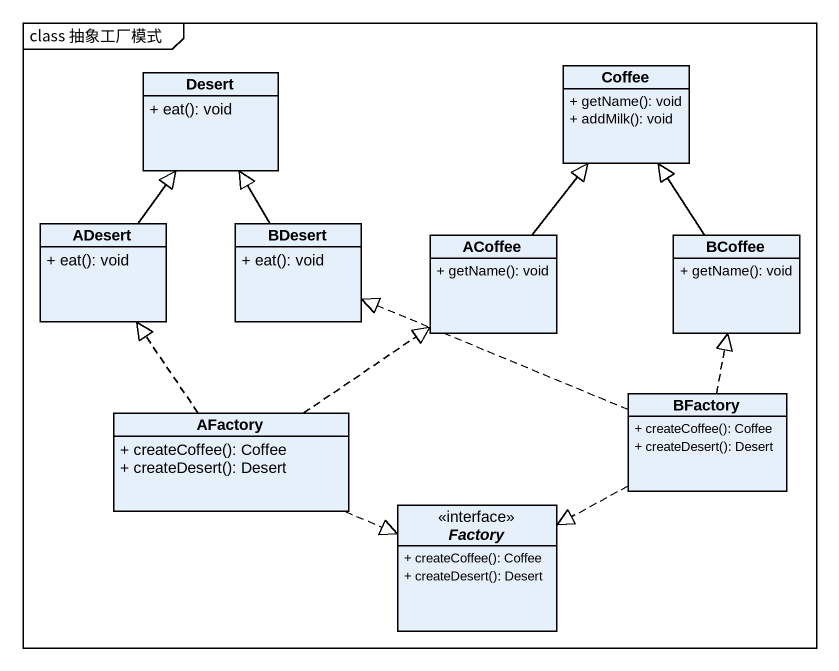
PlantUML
@startuml
mainframe class 抽象工厂模式
hide circle
hide empty members
skinparam classAttributeIconSize 0
class Coffee {
  + getName(): void
  + addMilk(): void
}
class Desert {
  + eat(): void
}
class ADesert {
  + eat(): void
}
class BDesert {
  + eat(): void
}
class ACoffee {
  + getName(): void
}
class BCoffee {
  + getName(): void
}
class AFactory {
  + createCoffee(): Coffee
  + createDesert(): Desert
}
class BFactory {
  + createCoffee(): Coffee
  + createDesert(): Desert
}
interface Factory {
  + createCoffee(): Coffee
  + createDesert(): Desert
}
ADesert -up-|> Desert
BDesert -up-|> Desert
ACoffee -up-|> Coffee
BCoffee -up-|> Coffee
AFactory .up.|> ADesert
AFactory .up.|> ACoffee
AFactory .right.|> Factory
BFactory .left.|> BDesert
BFactory .up.|> BCoffee
BFactory .left.|> Factory
@enduml
